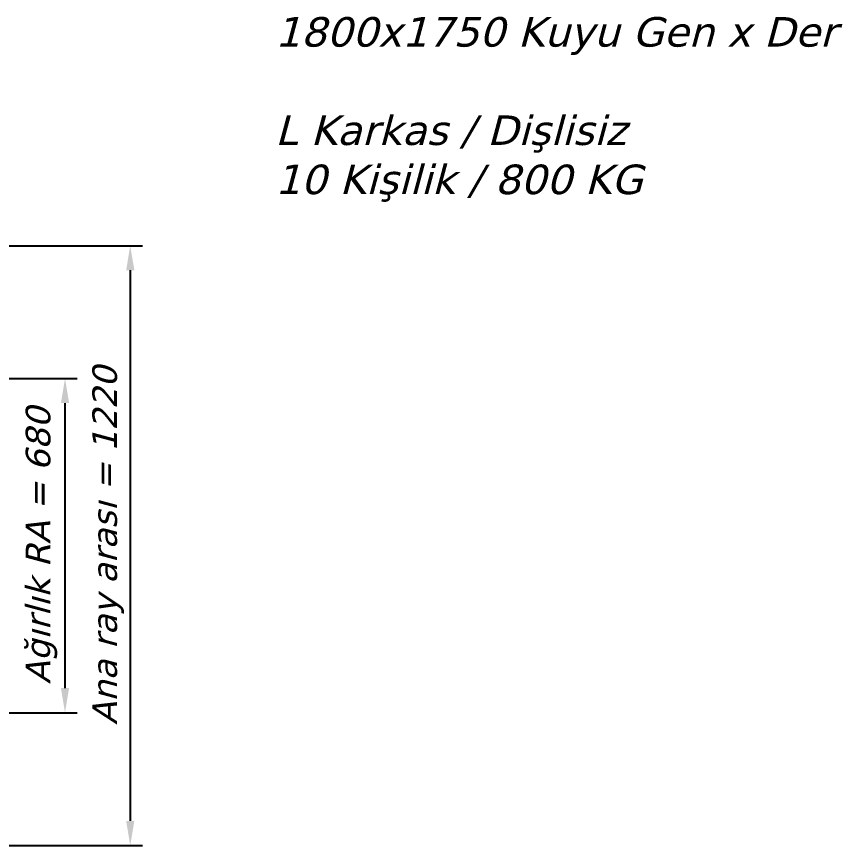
# Model space of a CAD drawing. Header units: millimetres. Extents: x -8775 to 14118, y -77 to 2750.
# Drawn here: x 12438 to 14118, y 465 to 2151 of the extents above; entities that cross this region are included whole.
import ezdxf

# ---------------------------------------------------------------- set-up
doc = ezdxf.new("R2010")
doc.units = ezdxf.units.MM
doc.styles.get("Standard").update_dxf_attribs({"font": 'verdanai.ttf'})
doc.dimstyles.new('DimStyleALP', dxfattribs={"dimscale": 20, "dimtxt": 2.5, "dimasz": 2.5, "dimexe": 1.25, "dimexo": 0.625, "dimtad": 1, "dimdsep": 46, "dimtxsty": 'Standard', "dimcen": 2.5, "dimclrd": 60, "dimclre": 60, "dimadec": 0, "dimazin": 0, "dimtfac": 1, "dimtofl": 0, "dimtmove": 0, "dimatfit": 3, "dimfxl": 1, "dimarcsym": 0})
doc.dimstyles.new('M', dxfattribs={"dimscale": 20, "dimtxt": 2.5, "dimasz": 2.5, "dimexe": 1.25, "dimexo": 0.625, "dimtad": 1, "dimdsep": 46, "dimtxsty": 'Standard', "dimcen": 2.5, "dimclrd": 60, "dimclre": 60, "dimadec": 0, "dimazin": 0, "dimtfac": 1, "dimtofl": 0, "dimtmove": 0, "dimatfit": 3, "dimfxl": 1, "dimarcsym": 0})

# ---------------------------------------------------------------- blocks, each defined once
blk = doc.blocks.new('*D256')
at = {"color": 60, "linetype": 'ByBlock', "lineweight": -2, "transparency": 16777216}
for p, q in [((12087.7, 1415), (12561.5, 1415)), ((12536.5, 785), (12536.5, 1365)), ((12087.7, 735), (12561.5, 735))]:
    blk.add_line(p, q, dxfattribs=at)
at = {"color": 60, "transparency": 16777216}
for points in [[(12528.2, 1365), (12544.8, 1365), (12536.5, 1415)], [(12528.2, 785), (12544.8, 785), (12536.5, 735)]]:
    blk.add_solid(points, dxfattribs=at)
at = {"layer": 'Defpoints', "color": 0, "transparency": 16777216}
for p in [(12075.2, 1415), (12536.5, 1415), (12075.2, 735)]:
    blk.add_point(p, dxfattribs=at)
at = {"color": 0, "transparency": 16777216, "insert": (12488.7, 1075), "char_height": 50, "attachment_point": 5, "rotation": 90}
blk.add_mtext('Ağırlık RA = 680', dxfattribs=at)
blk = doc.blocks.new('*D257')
at = {"color": 60, "linetype": 'ByBlock', "lineweight": -2, "transparency": 16777216}
for p, q in [((12015.2, 1685), (12694.2, 1685)), ((12669.2, 1635), (12669.2, 515)), ((12015.2, 465), (12694.2, 465))]:
    blk.add_line(p, q, dxfattribs=at)
at = {"color": 60, "transparency": 16777216}
for points in [[(12660.9, 1635), (12677.6, 1635), (12669.2, 1685)], [(12660.9, 515), (12677.6, 515), (12669.2, 465)]]:
    blk.add_solid(points, dxfattribs=at)
at = {"layer": 'Defpoints', "color": 0, "transparency": 16777216}
for p in [(12002.7, 1685), (12002.7, 465), (12669.2, 465)]:
    blk.add_point(p, dxfattribs=at)
at = {"color": 0, "transparency": 16777216, "insert": (12624.3, 1075), "char_height": 50, "attachment_point": 5, "rotation": 90}
blk.add_mtext('Ana ray arası = 1220', dxfattribs=at)

msp = doc.modelspace()

# ---------------------------------------------------------------- texts
at = {"insert": (12963.78, 2150), "char_height": 60, "attachment_point": 1}
msp.add_mtext_dynamic_manual_height_columns('1800x1750 Kuyu Gen x Der\\P\\PL Karkas / Dişlisiz\\P10 Kişilik / 800 KG ', width=1294.79934, gutter_width=12.5, heights=[0], dxfattribs=at)

# ---------------------------------------------------------------- dimensions: what is measured, and where the dimension line sits
dim = msp.add_linear_dim(base=(12669.233, 465), p1=(12002.663, 1685), p2=(12002.663, 465), angle=90, text='Ana ray arası = <>', dimstyle='M')
dim.commit()
dim.dimension.update_dxf_attribs({"geometry": '*D257', "text_midpoint": (12624.296, 1075)})
dim = msp.add_linear_dim(base=(12536.484, 1414.986), p1=(12075.163, 734.986), p2=(12075.163, 1414.986), angle=90, text='Ağırlık RA = <>', dimstyle='DimStyleALP')
dim.commit()
dim.dimension.update_dxf_attribs({"geometry": '*D256', "text_midpoint": (12536.484, 1074.986), "dimtype": 160})

doc.saveas('drawing.dxf')
